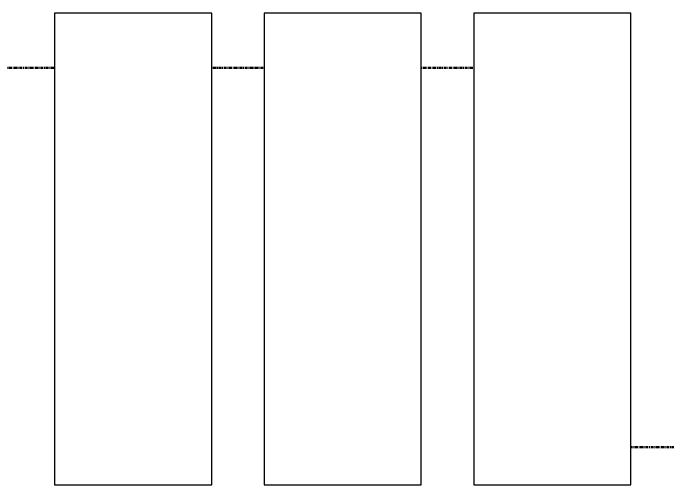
# Model space of a CAD drawing. Header units: millimetres. Extents: x -726012 to -647389, y -20772 to 18805.
# Drawn here: x -671203 to -669953, y 4344 to 5244 of the extents above; entities that cross this region are included whole.
import ezdxf
from ezdxf.xclip import XClip

# ---------------------------------------------------------------- set-up
doc = ezdxf.new("R2010")
doc.units = ezdxf.units.MM
doc.header["$XCLIPFRAME"] = 0
doc.linetypes.add('DPA_Grid _ Level 100', pattern=[10, 5.5, -1.6, 1.3, -1.6])
doc.layers.add('000 - WIPEOUT', color=250, linetype='Continuous')
doc.layers.add('A11_ALU.SOLID SHEET', color=2, linetype='Continuous')
doc.layers.add('G-ANNO-SECL', color=3, linetype='Continuous', lineweight=9)

# ---------------------------------------------------------------- blocks, each defined once
blk = doc.blocks.new('*U1255')
at = {"color": 3}
for points in [[(-450, -5650), (450, -5650), (450, -5950), (-450, -5950)], [(-450, -6050), (450, -6050), (450, -6350), (-450, -6350)], [(-450, -6450), (450, -6450), (450, -6750), (-450, -6750)]]:
    blk.add_wipeout(points, dxfattribs=at).dxf.layer = '000 - WIPEOUT'
at = {"layer": 'A11_ALU.SOLID SHEET', "color": 0, "linetype": 'ByBlock'}
for points in [[(-450, -5950), (450, -5950), (450, -5650), (-450, -5650)], [(-450, -6350), (450, -6350), (450, -6050), (-450, -6050)], [(-450, -6750), (450, -6750), (450, -6450), (-450, -6450)]]:
    blk.add_lwpolyline(points, close=True, dxfattribs=at)
blk = doc.blocks.new('*U1287')
at = {"layer": 'A11_ALU.SOLID SHEET', "color": 0, "linetype": 'ByBlock', "rotation": 90}
blk.add_blockref('*U1255', (67908.5, 1215), dxfattribs=at)

msp = doc.modelspace()

# ---------------------------------------------------------------- linework, layer by layer
at = {"layer": 'G-ANNO-SECL', "linetype": 'DPA_Grid _ Level 100', "lineweight": 50}
for p, q in [((-724201, 5139.9), (-670136, 5139.9)), ((-670136, 5139.9), (-670136, 4416.2)), ((-670136, 4416.2), (-668655.2, 4416.2))]:
    msp.add_line(p, q, dxfattribs=at)

# ---------------------------------------------------------------- next in the draw order: block references
at = {"layer": 'A11_ALU.SOLID SHEET'}
ref = msp.add_blockref('*U1287', (-744682.4, 3579), dxfattribs=at)
XClip(ref).set_block_clipping_path([(22516.8245944298, -23612.0000696909), (92487.8891097467, 7199.9972603897)])

doc.saveas('drawing.dxf')
